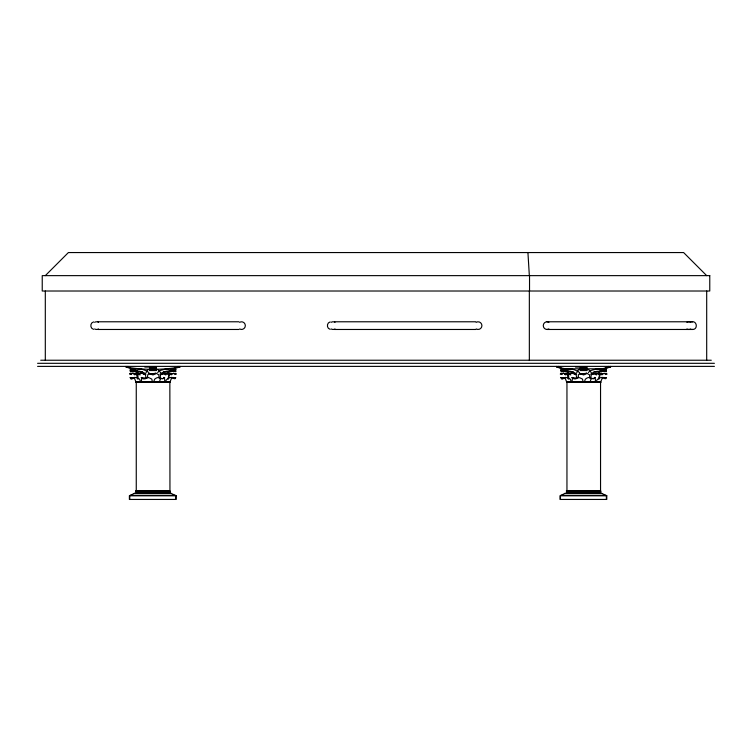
<?xml version="1.0" encoding="UTF-8"?>
<svg xmlns="http://www.w3.org/2000/svg" width="752" height="752" viewBox="0 0 752 752"><rect width="100%" height="100%" fill="white"/><g stroke="black" fill="none" stroke-linecap="round" stroke-linejoin="round"><path stroke-width="1.13" d="M147.477 377.918L147.721 374.844C149.77 371.065 152.346 376.263 155.326 374.111L155.908 373.18L152.985 373.65L152.985 374.91L148.896 373.697L152.985 373.979M578.166 377.918L578.41 374.844C580.459 371.065 583.044 376.263 586.015 374.111L586.598 373.18L583.674 373.65L583.674 374.91L579.585 373.697L583.674 373.979M160.082 377.918L160.59 374.844L162.921 373.697L165.261 373.18L167.019 373.349L168.768 374.543L171.108 374.111L168.185 374.129L168.768 374.543M168.1 378.933L168.768 374.844L168.185 373.697L171.108 373.349L171.108 374.91L172.274 373.979L171.108 373.697L169.35 374.844L168.354 378.933M590.771 377.918L591.279 374.844L593.619 373.697L595.951 373.18L597.708 373.349L599.457 374.543L601.797 374.111L598.874 374.129L599.457 374.543M598.789 378.933L599.457 374.844L598.874 373.697L601.797 373.349L601.797 374.91L602.972 373.979L601.797 373.697L600.049 374.844L599.043 378.933M168.185 374.148L168.768 371.855L171.691 371.009L175.197 370.83L175.789 371.46C170.497 370.595 164.312 370.445 159.997 374.148L162.338 374.148M598.874 374.148L599.457 371.855L604.721 370.83L606.479 371.46L605.896 370.83L597.126 371.328L594.202 371.855L590.696 374.148L593.027 374.148M155.326 368.574L155.908 366.863A33.173 33.173 0 0 0 150.062 366.863L149.479 367.888L150.644 368.574L155.908 366.863L156.491 367.38L155.326 368.574L151.227 368.471M586.015 368.574L586.598 366.863A33.173 33.173 0 0 0 580.751 366.863L580.168 367.888L581.334 368.574L586.598 366.863L587.18 367.38L586.015 368.574L581.926 368.471M162.921 378.641L160.59 378.641L158.249 377.429L156.491 377.946L154.743 379.102L153.568 382.007L159.415 381.978L160.59 378.228L162.921 378.641L164.679 377.598L163.513 377.429L164.679 379.102L164.679 382.007L169.943 382.007L171.691 377.946L175.789 377.598L175.197 378.641L174.032 378.641L173.449 377.598C169.999 376.79 166.371 378.529 165.261 382.007L168.185 381.978M593.619 378.641L591.279 378.641L588.938 377.429L587.18 377.946L585.432 379.102L584.257 382.007L590.104 381.978L591.279 378.228L593.619 378.641L595.368 377.598L594.202 377.429L595.368 379.102L595.368 382.007L600.632 382.007L602.38 377.946L606.479 377.598L605.896 378.641L604.721 378.641L604.138 377.598C600.688 376.79 597.06 378.529 595.951 382.007L598.874 381.978M132.521 377.598L131.938 378.641L130.773 378.641L130.181 377.598L134.279 377.946L136.027 382.007L140.709 382.007L139.534 379.102L137.202 377.946L134.862 377.429L132.521 377.993L134.862 377.429M563.21 377.598L562.628 378.641L561.462 378.641L560.879 377.598L564.968 377.946L566.717 382.007L571.398 382.007L570.232 379.102L567.892 377.946L565.551 377.429L563.21 377.993L565.551 377.429M145.973 372.766L147.721 369.852L150.062 368.988L155.908 368.988L158.249 369.852L160.59 372.588M168.185 372.766L169.35 370.83M576.662 372.766L578.41 369.852L580.751 368.988L586.598 368.988L588.938 369.852L591.279 372.588M598.874 372.766L600.049 370.83M166.436 373.979L165.844 374.91L162.921 373.697L171.108 373.349M168.185 372.588L171.691 368.969L179.878 367.061L179.878 366.384M597.126 373.979L596.533 374.91L593.619 373.697L601.797 373.349M598.874 372.588L602.38 368.969L610.568 367.061L610.568 366.384M154.743 368.471L155.908 366.863L150.644 368.574M585.432 368.471L586.598 366.863L581.334 368.574M137.616 378.933L136.62 374.844L133.104 373.18L130.181 373.349L129.598 374.111L131.356 374.543M568.305 378.933L567.309 374.844L563.803 373.18L560.879 373.349L560.287 374.111L562.045 374.543M136.027 370.548L130.181 369.984L130.773 370.548L136.027 370.548L134.279 368.837L131.938 368.818L130.181 369.984C135.915 367.38 143.999 368.762 148.896 372.588M135.445 370.83L130.773 370.83L130.181 371.46L135.445 370.83L132.38 370.708M170.525 370.097L171.691 368.837L175.197 369.119L175.789 369.984L169.943 370.548L175.789 369.984C170.864 367.324 164.481 369.317 159.415 370.727L157.666 372.588M566.134 370.83L561.462 370.83L560.879 371.46L566.134 370.83L564.094 370.736M601.215 370.097L602.38 368.837L605.896 369.119L606.479 369.984L600.632 370.548L606.479 369.984C601.553 367.324 595.17 369.317 590.104 370.727L588.355 372.588M45.308 275.636L68.385 252.559L683.615 252.559L706.692 275.636M141.291 382.007L141.874 377.429L141.291 377.598L143.049 378.641L145.38 378.641L147.721 377.429L149.479 377.946L151.819 379.102L152.402 382.007L136.62 382.007M571.981 382.007L572.563 377.429L571.981 377.598L573.738 378.641L576.079 378.641L578.41 377.429L580.168 377.946L582.509 379.102L583.091 382.007L567.309 382.007M136.168 490.887L135.67 491.075L169.952 490.755L169.858 382.43L136.262 382.411L136.262 490.755M606.479 367.888L607.061 367.38L605.304 368.574M133.104 373.18L131.938 373.744L130.181 373.349M563.803 373.18L562.628 373.744L560.879 373.349M130.773 370.83L137.202 371.855L137.785 374.148L140.709 373.18L143.049 373.697L145.38 374.844L146.132 377.918M561.462 370.83L567.892 371.855L568.474 374.148L571.398 373.18L573.738 373.697L576.079 374.844L576.831 377.918M130.181 370.482L133.104 368.988M560.879 370.482L563.803 368.988M155.908 368.988L152.402 370.482L150.062 368.988M586.598 368.988L583.091 370.482L580.751 368.988M93.596 321.912C89.892 322.721 89.892 328.53 93.596 329.338M330.175 321.912C326.471 322.721 326.471 328.53 330.175 329.338M173.449 377.429L172.274 377.908L171.108 377.429M604.138 377.429L602.972 377.908L601.797 377.429M179.878 367.061C162.347 370.087 143.623 370.087 126.092 367.061L126.092 366.384M610.568 367.061L601.797 368.818L562.628 368.818L560.879 369.984C566.604 367.38 574.688 368.762 579.585 372.588M174.614 374.543L176.372 374.111L175.789 373.349L171.108 373.697M605.304 374.543L607.061 374.111L606.479 373.349L601.797 373.697M140.126 368.969L131.938 368.837L130.773 369.119L130.773 370.548M134.862 373.697L133.696 373.979L134.862 374.91L134.862 373.349L136.62 373.18L140.126 374.91L139.534 373.979L137.785 373.697L138.114 378.933M565.551 373.697L564.385 373.979L565.551 374.91L565.551 373.349L567.309 373.18L570.815 374.91L570.232 373.979L568.474 373.697L568.813 378.933M140.709 373.18L137.785 373.744L134.862 373.349L135.445 374.111L138.368 374.543L137.785 374.111M571.398 373.18L568.474 373.744L565.551 373.349L566.134 374.111L569.057 374.543L568.474 374.111M174.614 368.574L175.197 368.471M175.789 369.984L174.032 368.837M605.896 370.097L606.479 369.984M175.366 495.512L171.202 493.415L134.279 493.34L130.115 495.512M606.056 495.512L601.891 493.415L564.968 493.34L560.804 495.512M147.721 377.429L144.798 377.993L141.291 377.598M578.41 377.429L575.487 377.993L571.981 377.598M130.773 371.46C135.868 370.454 141.837 370.651 145.973 374.148L143.632 374.148M561.462 371.46C566.557 370.454 572.526 370.651 576.662 374.148L574.321 374.148M691.624 321.912C697.019 320.324 698.241 329.602 692.62 329.47L547.005 329.47M602.38 371.009L605.896 370.83M171.55 370.764L174.614 370.68L172.744 370.351M602.239 370.764L604.288 370.708M143.049 378.641L145.38 378.641M573.738 378.641L576.079 378.641M97.957 321.781L238.873 321.781M334.537 321.781L475.725 321.781M547.005 321.781L692.62 321.781M97.957 329.47L238.873 329.47M334.537 329.47L475.725 329.47M40.711 360.236L711.289 360.236M37.6 363.31L714.4 363.31M37.6 366.384L714.4 366.384M144.798 367.061L152.985 367.061M556.781 366.384L556.781 367.061L565.551 368.818M575.487 367.061L583.674 367.061M165.844 368.969L171.691 368.969M556.781 367.061L562.628 368.818L570.815 368.969M596.533 368.969L602.38 368.969M169.943 370.548L175.197 370.548L175.197 369.119M566.717 370.548L560.879 369.984L561.462 370.548L566.717 370.548L564.968 368.837M600.632 370.548L605.896 370.548L605.896 369.119M171.108 370.83L175.197 370.83M606.479 371.46L601.797 370.83M137.202 371.855L142.457 371.855M163.513 371.855L168.768 371.855M567.892 371.855L573.156 371.855M594.202 371.855L599.457 371.855M142.344 382.007L163.626 382.007M573.033 382.007L594.315 382.007M135.886 382.016L170.234 382.016M566.576 382.016L600.923 382.016M135.886 382.317L170.234 382.317M566.576 382.317L600.923 382.317M566.858 490.755L600.641 490.755M136.046 491.188L170.065 491.188M566.735 491.188L600.763 491.188M135.99 491.319L170.131 491.282M566.679 491.319L600.82 491.282M135.99 492.015L170.131 492.015M566.679 492.015L600.82 492.015M135.99 492.231L170.131 492.231M566.679 492.231L600.82 492.231M134.279 493.415L171.202 493.415M564.968 493.415L601.891 493.415M130.115 495.361L175.366 495.361M560.804 495.361L606.056 495.361M590.104 381.978L595.368 382.007M159.415 381.978L164.679 382.007M691.624 329.338L692.62 329.47M560.879 377.598L563.21 377.993M130.181 377.598L132.521 377.993M604.721 369.119L606.479 369.486M174.032 369.119L175.789 369.486M564.771 369.279L566.717 369.852L568.916 371.911M126.092 367.061L131.938 368.818M174.032 370.83L175.789 371.46M586.598 373.18L589.521 374.844L589.775 377.918M155.908 373.18L158.832 374.844L159.086 377.918M564.968 368.969L567.309 370.727M134.279 368.969L137.785 372.588M560.287 367.38L560.879 367.888M136.761 370.539L138.227 371.911M527.932 252.559L529.342 275.636M706.692 291.015L706.692 360.236M608.819 366.384L608.819 367.061M606.394 499.441L606.394 495.512L560.456 495.512L560.456 499.441M604.138 373.18L604.138 373.65M600.547 490.755L600.547 382.43L566.952 382.43L566.952 490.755M558.539 366.384L558.539 367.061M529.53 275.636L529.53 291.015M529.342 291.015L529.342 360.236M178.121 366.384L178.121 367.061M175.705 499.441L175.705 495.512L129.767 495.512L129.767 499.441M173.449 373.18L173.449 373.65M127.849 366.384L127.849 367.061M45.308 291.015L45.308 360.236M331.2 322.298A3.845 3.816 -90 0 1 335.016 322.298M335.016 328.953A3.845 3.816 -90 0 1 331.2 328.953M476.195 322.298A3.845 3.816 -90 0 1 481.919 325.625A3.845 3.816 -90 0 1 476.195 328.953M548.875 328.953A3.845 3.732 -90 0 1 543.273 325.625A3.845 3.732 -90 0 1 548.875 322.298M686.905 322.298A3.845 3.732 -90 0 1 690.637 322.298M690.637 328.953A3.845 3.732 -90 0 1 686.905 328.953M94.62 322.298A3.845 3.816 -90 0 1 98.437 322.298M98.437 328.953A3.845 3.816 -90 0 1 94.62 328.953M239.615 322.298A3.845 3.816 -90 0 1 245.34 325.625A3.845 3.816 -90 0 1 239.615 328.953M566.359 491L566.858 490.887L566.359 491M150.644 369.834L149.479 370.548L156.491 370.548L155.326 369.834L150.644 369.834M581.334 369.834L580.168 370.548L587.18 370.548L586.015 369.834L581.334 369.834M132.521 378.623L130.773 378.641L132.521 378.623M563.21 378.623L561.462 378.641L563.21 378.623M709.766 275.636L42.234 275.636L42.234 291.015L709.766 291.015L709.766 275.636M176.09 495.737L129.382 495.737L129.382 499.441L176.09 499.441L176.09 495.737M606.789 495.737L560.071 495.737L560.071 499.441L606.789 499.441L606.789 495.737"/></g></svg>
